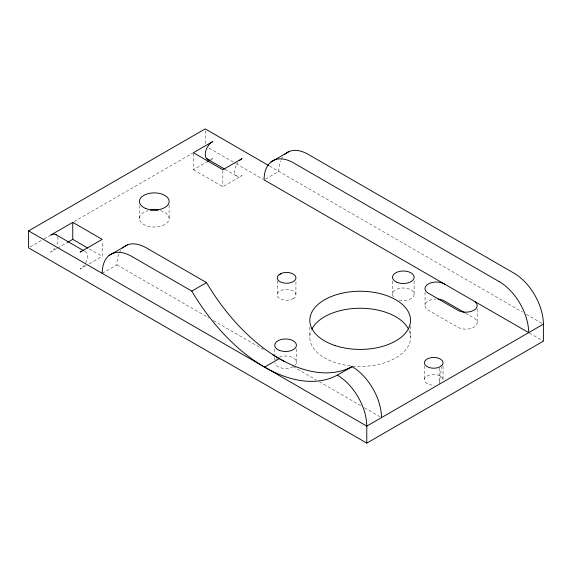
<?xml version="1.0" encoding="UTF-8"?>
<svg xmlns="http://www.w3.org/2000/svg" width="572" height="572" viewBox="0 0 572 572"><rect width="100%" height="100%" fill="white"/><g stroke="black" fill="none" stroke-linecap="round" stroke-linejoin="round"><path stroke-width="0.43" stroke-dasharray="2.86 2.15" d="M443.057 366.302L443.014 380.23A9.295 5.37 0 0 0 437.637 374.96A9.295 5.37 0 0 0 427.205 376.018L426.576 376.355A9.366 5.405 0 0 0 425.482 382.332A9.366 5.405 0 0 0 434.627 385.199M439.296 383.383L441.584 367.203M30.144 246.968L43.258 239.396M44.023 238.953L50.193 235.392M74.103 221.586L192.878 153.017M56.771 248.591L50.679 252.109A10.41 6.006 -60 0 0 55.405 247.39M57.529 248.155L66.667 242.878M193.4 153.561L193.4 169.712L206.442 162.176M211.047 159.524L212.577 158.637A10.41 6.006 -60 0 1 211.304 159.245M86.208 265.587L80.116 269.105A10.41 6.006 -60 0 0 84.842 264.386M89.246 263.828L102.195 256.356L102.195 241.062M193.4 169.712L222.837 186.701L242.013 175.633A10.41 6.006 -60 0 1 234.963 173.638A10.41 6.006 -60 0 1 237.973 162.369M102.195 273.352L116.91 264.857A41.627 24.038 60 0 1 119.319 252.781M265.565 179.029L278.814 171.378A41.627 24.038 60 0 1 280.587 160.782M269.612 166.073L522.515 312.083M526.383 314.314L541.856 323.244M209.087 148.127L235.399 163.313M236.172 163.764L263.263 179.401M529.472 333.09L543.4 341.134M225.061 169.312L237.287 176.376M465.508 313.156L474.56 318.389A11.383 6.571 0 0 1 473.101 327.649A11.383 6.571 0 0 1 457.064 326.798L427.627 309.802A11.383 6.571 0 0 1 425.968 302.931A11.383 6.571 0 0 1 435.921 299.027M89.361 248.949L102.195 256.356M116.91 264.857L208.809 317.91M213.406 320.563L265.494 350.643M293.121 366.588L316.173 379.901M319.248 381.674L360.746 405.634M364.593 407.85L379.958 416.723M477.155 308.744L477.155 323.194M439.174 368.089L439.174 383.383M425.039 292.256L425.039 305.005M424.445 365.858L424.445 380.308M414.114 280.966L414.114 294.802M410.56 326.283L410.56 337.33M392.549 280.966L392.549 294.802M309.817 327.134L309.817 337.33M296.368 348.949L296.368 362.784M295.938 281.767L295.938 294.508M277.241 280.723L277.241 295.166M274.803 348.949L274.803 356.592M274.803 357.443L274.803 359.995M222.837 170.556L222.837 186.701M205.219 130.595L205.219 145.889M169.097 204.962L169.097 219.205M139.489 205.613L139.489 219.205M279.372 357.121A10.825 6.249 0 0 1 292.542 357.45A10.825 6.249 0 0 1 295.395 364.879M293.236 366.659A10.825 6.249 0 0 1 281.882 368.111A10.825 6.249 0 0 1 274.803 362.784M275.775 359.595A10.825 6.249 0 0 1 276.719 358.651M393.522 296.897A10.825 6.249 0 0 1 401.758 288.073A10.825 6.249 0 0 1 414.042 295.159A10.825 6.249 0 0 1 398.756 299.921M160.575 210.682A14.865 8.58 0 0 1 165.951 223.781A14.865 8.58 0 0 1 142.635 223.781A14.865 8.58 0 0 1 148.012 210.682M84.842 251.365A10.41 6.006 -60 0 1 85.75 262.813M119.67 252.08A41.627 24.038 60 0 1 120.856 250.136M57.593 236.715A10.41 6.006 -60 0 1 56.578 245.281M281.217 159.309A41.627 24.038 60 0 1 282.754 156.664M409.202 330.616A50.372 29.079 0 0 1 360.188 366.416A50.372 29.079 0 0 1 311.175 330.616M293.608 298.427L291.756 299.349A9.366 5.405 0 0 1 277.327 295.638A9.366 5.405 0 0 1 289.253 289.654A9.366 5.405 0 0 1 293.608 298.427"/><path stroke-width="0.86" d="M284.434 154.647A41.627 24.038 60 0 1 308.251 154.383L513.963 273.151A41.627 24.038 60 0 1 543.4 324.138L543.4 341.134L366.781 443.107L28.6 247.862L28.6 230.866L205.219 128.893L268.847 165.63M81.396 251.501A10.41 6.006 -60 0 0 80.116 252.109L102.195 239.361L72.758 222.365L50.679 235.113A10.41 6.006 -60 0 1 56.313 234.892M67.424 242.442L72.758 239.361L87.852 248.076M207.207 161.733L210.274 159.967M109.08 255.477L127.427 244.887M270.978 162.005L289.325 151.416M102.195 273.352A41.627 24.038 60 0 1 131.631 256.356L191.792 291.091L206.513 282.597A148.041 85.471 60 0 0 352.059 366.631A41.627 24.038 60 0 1 381.495 417.61M279.072 274.689L281.424 273.33A9.366 5.405 0 0 1 293.665 274.295A9.366 5.405 0 0 1 293.608 281.431L291.756 282.353A9.366 5.405 0 0 1 280.38 281.896A9.366 5.405 0 0 1 278.214 275.432L281.424 273.33M264.564 367.102L279.286 358.601M191.792 291.091A148.041 85.471 60 0 0 337.344 375.125L352.059 366.631M543.4 324.138L366.781 426.111L28.6 230.866M206.942 158.852L224.453 168.969M464.75 312.72L445.123 301.394A11.383 6.571 0 0 0 438.145 299.106M206.513 282.597L146.346 247.862A41.627 24.038 60 0 0 122.53 248.119M272.394 354.619L284.663 361.704M55.405 234.37L84.091 250.929M366.781 443.107L366.781 426.111A41.627 24.038 60 0 0 337.344 375.125M72.758 222.365L72.758 239.361M208.902 159.624A10.41 6.006 -60 0 1 205.47 152.045A10.41 6.006 -60 0 1 212.577 141.641L193.4 152.717L222.837 169.712L242.013 158.637A10.41 6.006 -60 0 0 239.496 160.603M150.45 210.167A14.865 8.58 0 0 1 158.144 210.167M311.89 329.079A50.372 29.079 0 0 1 360.188 308.251A50.372 29.079 0 0 1 408.487 329.079M474.56 301.394A11.383 6.571 0 0 1 473.101 310.653A11.383 6.571 0 0 1 457.064 309.802L427.627 292.814A11.383 6.571 0 0 1 429.093 283.555A11.383 6.571 0 0 1 445.123 284.398M441.827 365.501L439.174 367.238A9.366 5.405 0 0 1 426.891 366.488A9.366 5.405 0 0 1 426.576 359.359L427.205 359.023A9.295 5.362 0 0 1 439.432 358.565A9.295 5.362 0 0 1 441.827 365.501M499.242 281.653L293.529 162.884A41.627 24.038 60 0 0 264.092 179.88L528.678 332.639A41.627 24.038 60 0 0 499.242 281.653M397.118 282.382A10.825 6.249 0 0 0 414.114 277.806A10.825 6.249 0 0 0 398.756 271.6A10.825 6.249 0 0 0 397.118 282.382M279.372 350.364A10.825 6.249 0 0 0 296.368 345.788A10.825 6.249 0 0 0 281.009 339.575A10.825 6.249 0 0 0 279.372 350.364M145.767 208.494A14.865 8.58 0 0 0 169.097 202.209A14.865 8.58 0 0 0 148.012 193.686A14.865 8.58 0 0 0 145.767 208.494M335.006 345.524A50.372 29.079 0 0 0 410.56 320.334A50.372 29.079 0 0 0 335.006 295.152A50.372 29.079 0 0 0 335.006 345.524"/></g></svg>
